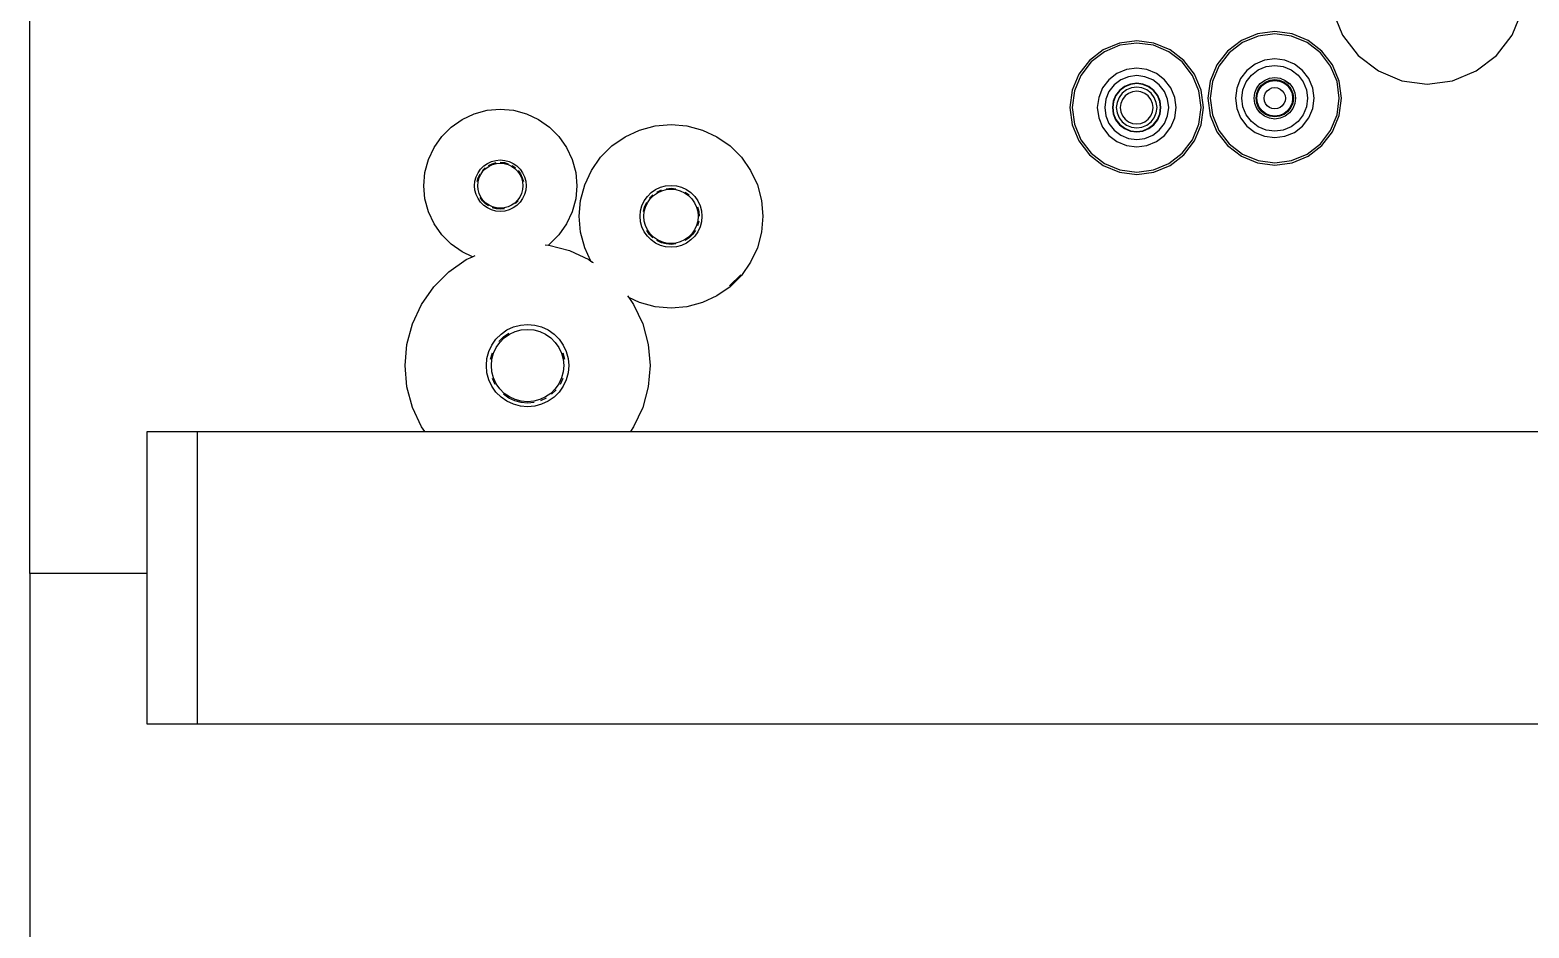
# Model space of a CAD drawing. Header units: metres. Extents: x 2.3 to 15.1, y 3 to 5.1.
# Drawn here: x 2.278 to 3.046, y 3.917 to 4.377 of the extents above; entities that cross this region are included whole.
import ezdxf

# ---------------------------------------------------------------- set-up
doc = ezdxf.new("R2010")
doc.units = ezdxf.units.M
doc.layers.add('Edges', color=7, linetype='Continuous')

# ---------------------------------------------------------------- blocks, each defined once
blk = doc.blocks.new('Chemistry Lab table pl')
at = {"layer": 'Edges'}
for p, q in [((2.27776, 4.09844), (2.27776, 4.77344)), ((2.94554, 4.38648), (2.95054, 4.37438)), ((3.03737, 4.37438), (3.04238, 4.38648)), ((2.9069, 4.37507), (2.89865, 4.37165)), ((2.9072, 4.37395), (2.89923, 4.37065)), ((2.91576, 4.37624), (2.9069, 4.37507)), ((2.91576, 4.37508), (2.9072, 4.37395)), ((2.92462, 4.37507), (2.91576, 4.37624)), ((2.92432, 4.37395), (2.91576, 4.37508)), ((2.9323, 4.37065), (2.92432, 4.37395)), ((2.93287, 4.37165), (2.92462, 4.37507)), ((2.95054, 4.37438), (2.95851, 4.364)), ((3.02941, 4.364), (3.03737, 4.37438)), ((2.82788, 4.36688), (2.82079, 4.36144)), ((2.82845, 4.36588), (2.82161, 4.36063)), ((2.83613, 4.3703), (2.82788, 4.36688)), ((2.83643, 4.36918), (2.82845, 4.36588)), ((2.84499, 4.37147), (2.83613, 4.3703)), ((2.84499, 4.37031), (2.83643, 4.36918)), ((2.85385, 4.3703), (2.84499, 4.37147)), ((2.85355, 4.36918), (2.84499, 4.37031)), ((2.86152, 4.36588), (2.85355, 4.36918)), ((2.8621, 4.36688), (2.85385, 4.3703)), ((2.86837, 4.36063), (2.86152, 4.36588)), ((2.86919, 4.36144), (2.8621, 4.36688)), ((2.89156, 4.36621), (2.88612, 4.35912)), ((2.89238, 4.36539), (2.88712, 4.35855)), ((2.89865, 4.37165), (2.89156, 4.36621)), ((2.89923, 4.37065), (2.89238, 4.36539)), ((2.93914, 4.36539), (2.9323, 4.37065)), ((2.93996, 4.36621), (2.93287, 4.37165)), ((2.9444, 4.35855), (2.93914, 4.36539)), ((2.9454, 4.35912), (2.93996, 4.36621)), ((2.82079, 4.36144), (2.81535, 4.35436)), ((2.82161, 4.36063), (2.81635, 4.35378)), ((2.83977, 4.35673), (2.8349, 4.35471)), ((2.84499, 4.35741), (2.83977, 4.35673)), ((2.85021, 4.35673), (2.84499, 4.35741)), ((2.85507, 4.35471), (2.85021, 4.35673)), ((2.87362, 4.35378), (2.86837, 4.36063)), ((2.87463, 4.35436), (2.86919, 4.36144)), ((2.88612, 4.35912), (2.8827, 4.35087)), ((2.88712, 4.35855), (2.88382, 4.35057)), ((2.90568, 4.35948), (2.9015, 4.35627)), ((2.90384, 4.35394), (2.90733, 4.35662)), ((2.91054, 4.3615), (2.90568, 4.35948)), ((2.90733, 4.35662), (2.9114, 4.3583)), ((2.91576, 4.36218), (2.91054, 4.3615)), ((2.9114, 4.3583), (2.91576, 4.35888)), ((2.92098, 4.3615), (2.91576, 4.36218)), ((2.91576, 4.35888), (2.92013, 4.3583)), ((2.92013, 4.3583), (2.92419, 4.35662)), ((2.92585, 4.35948), (2.92098, 4.3615)), ((2.92419, 4.35662), (2.92769, 4.35394)), ((2.93002, 4.35627), (2.92585, 4.35948)), ((2.9477, 4.35057), (2.9444, 4.35855)), ((2.94882, 4.35087), (2.9454, 4.35912)), ((2.95851, 4.364), (2.96889, 4.35604)), ((3.01902, 4.35604), (3.02941, 4.364)), ((2.81535, 4.35436), (2.81193, 4.3461)), ((2.81635, 4.35378), (2.81305, 4.3458)), ((2.83073, 4.35151), (2.82752, 4.34733)), ((2.8349, 4.35471), (2.83073, 4.35151)), ((2.83339, 4.34884), (2.83079, 4.34544)), ((2.83679, 4.35145), (2.83339, 4.34884)), ((2.84074, 4.35308), (2.83679, 4.35145)), ((2.84176, 4.34928), (2.83876, 4.34804)), ((2.84181, 4.3491), (2.83885, 4.34788)), ((2.84499, 4.35364), (2.84074, 4.35308)), ((2.84499, 4.3497), (2.84176, 4.34928)), ((2.84499, 4.34952), (2.84181, 4.3491)), ((2.84923, 4.35308), (2.84499, 4.35364)), ((2.84821, 4.34928), (2.84499, 4.3497)), ((2.84817, 4.3491), (2.84499, 4.34952)), ((2.85113, 4.34788), (2.84817, 4.3491)), ((2.85122, 4.34804), (2.84821, 4.34928)), ((2.85319, 4.35145), (2.84923, 4.35308)), ((2.85658, 4.34884), (2.85319, 4.35145)), ((2.85925, 4.35151), (2.85507, 4.35471)), ((2.85919, 4.34544), (2.85658, 4.34884)), ((2.86246, 4.34733), (2.85925, 4.35151)), ((2.87693, 4.3458), (2.87362, 4.35378)), ((2.87804, 4.3461), (2.87463, 4.35436)), ((2.8827, 4.35087), (2.88154, 4.34201)), ((2.88382, 4.35057), (2.88269, 4.34201)), ((2.89829, 4.3521), (2.89628, 4.34723)), ((2.9015, 4.35627), (2.89829, 4.3521)), ((2.89947, 4.34638), (2.90116, 4.35044)), ((2.90116, 4.35044), (2.90384, 4.35394)), ((2.90657, 4.34732), (2.90825, 4.34952)), ((2.90748, 4.34679), (2.909, 4.34877)), ((2.90825, 4.34952), (2.91045, 4.35121)), ((2.909, 4.34877), (2.91098, 4.35029)), ((2.90928, 4.3485), (2.91118, 4.34995)), ((2.91045, 4.35121), (2.91301, 4.35227)), ((2.91098, 4.35029), (2.91329, 4.35125)), ((2.91118, 4.34995), (2.91339, 4.35087)), ((2.91301, 4.35227), (2.91576, 4.35263)), ((2.91329, 4.35125), (2.91576, 4.35157)), ((2.91339, 4.35087), (2.91576, 4.35118)), ((2.91576, 4.35263), (2.91851, 4.35227)), ((2.91576, 4.35157), (2.91824, 4.35125)), ((2.91576, 4.35118), (2.91813, 4.35087)), ((2.91813, 4.35087), (2.92035, 4.34995)), ((2.91824, 4.35125), (2.92054, 4.35029)), ((2.91851, 4.35227), (2.92107, 4.35121)), ((2.92035, 4.34995), (2.92224, 4.3485)), ((2.92054, 4.35029), (2.92252, 4.34877)), ((2.92101, 4.35109), (2.92318, 4.34943)), ((2.92107, 4.35121), (2.92327, 4.34952)), ((2.92252, 4.34877), (2.92404, 4.34679)), ((2.92327, 4.34952), (2.92496, 4.34732)), ((2.92769, 4.35394), (2.93037, 4.35044)), ((2.93323, 4.3521), (2.93002, 4.35627)), ((2.93037, 4.35044), (2.93205, 4.34638)), ((2.93524, 4.34723), (2.93323, 4.3521)), ((2.94883, 4.34201), (2.9477, 4.35057)), ((2.94998, 4.34201), (2.94882, 4.35087)), ((2.96889, 4.35604), (2.98098, 4.35103)), ((2.98098, 4.35103), (2.99396, 4.34932)), ((2.99396, 4.34932), (3.00693, 4.35103)), ((3.00693, 4.35103), (3.01902, 4.35604)), ((2.81193, 4.3461), (2.81076, 4.33724)), ((2.81305, 4.3458), (2.81192, 4.33724)), ((2.82551, 4.34246), (2.82482, 4.33724)), ((2.82752, 4.34733), (2.82551, 4.34246)), ((2.82915, 4.34149), (2.82859, 4.33724)), ((2.83079, 4.34544), (2.82915, 4.34149)), ((2.8342, 4.34347), (2.83295, 4.34047)), ((2.83435, 4.34338), (2.83313, 4.34042)), ((2.83618, 4.34606), (2.8342, 4.34347)), ((2.83631, 4.34593), (2.83435, 4.34338)), ((2.83596, 4.34246), (2.83492, 4.33994)), ((2.83762, 4.34462), (2.83596, 4.34246)), ((2.83876, 4.34804), (2.83618, 4.34606)), ((2.83885, 4.34788), (2.83631, 4.34593)), ((2.83771, 4.34145), (2.83687, 4.33942)), ((2.83978, 4.34627), (2.83762, 4.34462)), ((2.83904, 4.34319), (2.83771, 4.34145)), ((2.84078, 4.34452), (2.83904, 4.34319)), ((2.84229, 4.34731), (2.83978, 4.34627)), ((2.84281, 4.34536), (2.84078, 4.34452)), ((2.84499, 4.34767), (2.84229, 4.34731)), ((2.84499, 4.34565), (2.84281, 4.34536)), ((2.84769, 4.34731), (2.84499, 4.34767)), ((2.84716, 4.34536), (2.84499, 4.34565)), ((2.84919, 4.34452), (2.84716, 4.34536)), ((2.8502, 4.34627), (2.84769, 4.34731)), ((2.85093, 4.34319), (2.84919, 4.34452)), ((2.85236, 4.34462), (2.8502, 4.34627)), ((2.85227, 4.34145), (2.85093, 4.34319)), ((2.85367, 4.34593), (2.85113, 4.34788)), ((2.8538, 4.34606), (2.85122, 4.34804)), ((2.85311, 4.33942), (2.85227, 4.34145)), ((2.85402, 4.34246), (2.85236, 4.34462)), ((2.85562, 4.34338), (2.85367, 4.34593)), ((2.85578, 4.34347), (2.8538, 4.34606)), ((2.85506, 4.33994), (2.85402, 4.34246)), ((2.85685, 4.34042), (2.85562, 4.34338)), ((2.85702, 4.34047), (2.85578, 4.34347)), ((2.86083, 4.34149), (2.85919, 4.34544)), ((2.86139, 4.33724), (2.86083, 4.34149)), ((2.86447, 4.34246), (2.86246, 4.34733)), ((2.86516, 4.33724), (2.86447, 4.34246)), ((2.87805, 4.33724), (2.87693, 4.3458)), ((2.87921, 4.33724), (2.87804, 4.3461)), ((2.88154, 4.34201), (2.8827, 4.33315)), ((2.88269, 4.34201), (2.88382, 4.33345)), ((2.89628, 4.34723), (2.89559, 4.34201)), ((2.89559, 4.34201), (2.89628, 4.33679)), ((2.8989, 4.34201), (2.89947, 4.34638)), ((2.89947, 4.33765), (2.8989, 4.34201)), ((2.90514, 4.34201), (2.90551, 4.34476)), ((2.90551, 4.33926), (2.90514, 4.34201)), ((2.90551, 4.34476), (2.90657, 4.34732)), ((2.9062, 4.34201), (2.90653, 4.34449)), ((2.90653, 4.33954), (2.9062, 4.34201)), ((2.90653, 4.34449), (2.90748, 4.34679)), ((2.90659, 4.34201), (2.90691, 4.34439)), ((2.90691, 4.33964), (2.90659, 4.34201)), ((2.90691, 4.34439), (2.90782, 4.3466)), ((2.90782, 4.3466), (2.90928, 4.3485)), ((2.91029, 4.34201), (2.91048, 4.34343)), ((2.91048, 4.3406), (2.91029, 4.34201)), ((2.91048, 4.34343), (2.91102, 4.34475)), ((2.91102, 4.34475), (2.91189, 4.34588)), ((2.91189, 4.34588), (2.91303, 4.34675)), ((2.91303, 4.34675), (2.91435, 4.3473)), ((2.91435, 4.3473), (2.91576, 4.34749)), ((2.91576, 4.34749), (2.91718, 4.3473)), ((2.91718, 4.3473), (2.9185, 4.34675)), ((2.9185, 4.34675), (2.91963, 4.34588)), ((2.91963, 4.34588), (2.9205, 4.34475)), ((2.9205, 4.34475), (2.92105, 4.34343)), ((2.92105, 4.34343), (2.92123, 4.34201)), ((2.92123, 4.34201), (2.92105, 4.3406)), ((2.92224, 4.3485), (2.9237, 4.3466)), ((2.9237, 4.3466), (2.92462, 4.34439)), ((2.92404, 4.34679), (2.925, 4.34449)), ((2.92462, 4.34439), (2.92493, 4.34201)), ((2.92493, 4.34201), (2.92462, 4.33964)), ((2.92496, 4.34732), (2.92602, 4.34476)), ((2.925, 4.34449), (2.92532, 4.34201)), ((2.92532, 4.34201), (2.925, 4.33954)), ((2.92602, 4.34476), (2.92638, 4.34201)), ((2.92638, 4.34201), (2.92602, 4.33926)), ((2.93205, 4.34638), (2.93263, 4.34201)), ((2.93263, 4.34201), (2.93205, 4.33765)), ((2.93593, 4.34201), (2.93524, 4.34723)), ((2.93524, 4.33679), (2.93593, 4.34201)), ((2.9477, 4.33345), (2.94883, 4.34201)), ((2.94882, 4.33315), (2.94998, 4.34201)), ((2.49921, 4.33118), (2.50541, 4.33407)), ((2.50541, 4.33407), (2.51201, 4.33584)), ((2.51201, 4.33584), (2.51883, 4.33644)), ((2.51883, 4.33644), (2.52564, 4.33584)), ((2.52564, 4.33584), (2.53225, 4.33407)), ((2.53225, 4.33407), (2.53845, 4.33118)), ((2.81076, 4.33724), (2.81193, 4.32839)), ((2.81192, 4.33724), (2.81305, 4.32869)), ((2.82482, 4.33724), (2.82551, 4.33202)), ((2.82859, 4.33724), (2.82915, 4.333)), ((2.83295, 4.34047), (2.83253, 4.33724)), ((2.83253, 4.33724), (2.83295, 4.33402)), ((2.83313, 4.34042), (2.83271, 4.33724)), ((2.83271, 4.33724), (2.83313, 4.33407)), ((2.83295, 4.33402), (2.8342, 4.33101)), ((2.83313, 4.33407), (2.83435, 4.33111)), ((2.83492, 4.33994), (2.83456, 4.33724)), ((2.83456, 4.33724), (2.83492, 4.33455)), ((2.83492, 4.33455), (2.83596, 4.33203)), ((2.83687, 4.33942), (2.83658, 4.33724)), ((2.83658, 4.33724), (2.83687, 4.33507)), ((2.83687, 4.33507), (2.83771, 4.33304)), ((2.85227, 4.33304), (2.85311, 4.33507)), ((2.85339, 4.33724), (2.85311, 4.33942)), ((2.85311, 4.33507), (2.85339, 4.33724)), ((2.85402, 4.33203), (2.85506, 4.33455)), ((2.85541, 4.33724), (2.85506, 4.33994)), ((2.85506, 4.33455), (2.85541, 4.33724)), ((2.85562, 4.33111), (2.85685, 4.33407)), ((2.85578, 4.33101), (2.85702, 4.33402)), ((2.85727, 4.33724), (2.85685, 4.34042)), ((2.85685, 4.33407), (2.85727, 4.33724)), ((2.85745, 4.33724), (2.85702, 4.34047)), ((2.85702, 4.33402), (2.85745, 4.33724)), ((2.86083, 4.333), (2.86139, 4.33724)), ((2.86447, 4.33202), (2.86516, 4.33724)), ((2.87693, 4.32869), (2.87805, 4.33724)), ((2.87804, 4.32839), (2.87921, 4.33724)), ((2.88382, 4.33345), (2.88712, 4.32548)), ((2.89628, 4.33679), (2.89829, 4.33193)), ((2.90116, 4.33358), (2.89947, 4.33765)), ((2.90384, 4.33009), (2.90116, 4.33358)), ((2.90657, 4.3367), (2.90551, 4.33926)), ((2.90748, 4.33723), (2.90653, 4.33954)), ((2.90825, 4.3345), (2.90657, 4.3367)), ((2.90782, 4.33743), (2.90691, 4.33964)), ((2.909, 4.33525), (2.90748, 4.33723)), ((2.90928, 4.33553), (2.90782, 4.33743)), ((2.91045, 4.33282), (2.90825, 4.3345)), ((2.91098, 4.33373), (2.909, 4.33525)), ((2.91118, 4.33407), (2.90928, 4.33553)), ((2.91102, 4.33928), (2.91048, 4.3406)), ((2.91329, 4.33278), (2.91098, 4.33373)), ((2.91189, 4.33814), (2.91102, 4.33928)), ((2.91339, 4.33316), (2.91118, 4.33407)), ((2.91303, 4.33727), (2.91189, 4.33814)), ((2.91435, 4.33673), (2.91303, 4.33727)), ((2.91576, 4.33654), (2.91435, 4.33673)), ((2.91718, 4.33673), (2.91576, 4.33654)), ((2.9185, 4.33727), (2.91718, 4.33673)), ((2.92035, 4.33407), (2.91813, 4.33316)), ((2.92054, 4.33373), (2.91824, 4.33278)), ((2.91963, 4.33814), (2.9185, 4.33727)), ((2.9205, 4.33928), (2.91963, 4.33814)), ((2.92224, 4.33553), (2.92035, 4.33407)), ((2.92105, 4.3406), (2.9205, 4.33928)), ((2.92252, 4.33525), (2.92054, 4.33373)), ((2.92327, 4.3345), (2.92107, 4.33282)), ((2.9237, 4.33743), (2.92224, 4.33553)), ((2.92404, 4.33723), (2.92252, 4.33525)), ((2.92496, 4.3367), (2.92327, 4.3345)), ((2.92462, 4.33964), (2.9237, 4.33743)), ((2.925, 4.33954), (2.92404, 4.33723)), ((2.92602, 4.33926), (2.92496, 4.3367)), ((2.93037, 4.33358), (2.92769, 4.33009)), ((2.93205, 4.33765), (2.93037, 4.33358)), ((2.93323, 4.33193), (2.93524, 4.33679)), ((2.9444, 4.32548), (2.9477, 4.33345)), ((2.48877, 4.32242), (2.4936, 4.32726)), ((2.4936, 4.32726), (2.49921, 4.33118)), ((2.53845, 4.33118), (2.54405, 4.32726)), ((2.54405, 4.32726), (2.54889, 4.32242)), ((2.58278, 4.32227), (2.59022, 4.32574)), ((2.59022, 4.32574), (2.59814, 4.32786)), ((2.59814, 4.32786), (2.60632, 4.32858)), ((2.60632, 4.32858), (2.6145, 4.32786)), ((2.6145, 4.32786), (2.62242, 4.32574)), ((2.62242, 4.32574), (2.62986, 4.32227)), ((2.81193, 4.32839), (2.81535, 4.32013)), ((2.81305, 4.32869), (2.81635, 4.32071)), ((2.82551, 4.33202), (2.82752, 4.32716)), ((2.82752, 4.32716), (2.83073, 4.32298)), ((2.82915, 4.333), (2.83079, 4.32905)), ((2.83079, 4.32905), (2.83339, 4.32565)), ((2.8342, 4.33101), (2.83618, 4.32843)), ((2.83435, 4.33111), (2.83631, 4.32856)), ((2.83596, 4.33203), (2.83762, 4.32987)), ((2.83618, 4.32843), (2.83876, 4.32645)), ((2.83631, 4.32856), (2.83885, 4.32661)), ((2.83762, 4.32987), (2.83978, 4.32822)), ((2.83771, 4.33304), (2.83904, 4.3313)), ((2.83876, 4.32645), (2.84176, 4.32521)), ((2.83885, 4.32661), (2.84181, 4.32538)), ((2.83904, 4.3313), (2.84078, 4.32996)), ((2.83978, 4.32822), (2.84229, 4.32717)), ((2.84078, 4.32996), (2.84281, 4.32912)), ((2.84229, 4.32717), (2.84499, 4.32682)), ((2.84281, 4.32912), (2.84499, 4.32884)), ((2.84499, 4.32884), (2.84716, 4.32912)), ((2.84499, 4.32682), (2.84769, 4.32717)), ((2.84716, 4.32912), (2.84919, 4.32996)), ((2.84769, 4.32717), (2.8502, 4.32822)), ((2.84817, 4.32538), (2.85113, 4.32661)), ((2.84821, 4.32521), (2.85122, 4.32645)), ((2.84919, 4.32996), (2.85093, 4.3313)), ((2.8502, 4.32822), (2.85236, 4.32987)), ((2.85093, 4.3313), (2.85227, 4.33304)), ((2.85113, 4.32661), (2.85367, 4.32856)), ((2.85122, 4.32645), (2.8538, 4.32843)), ((2.85236, 4.32987), (2.85402, 4.33203)), ((2.85367, 4.32856), (2.85562, 4.33111)), ((2.8538, 4.32843), (2.85578, 4.33101)), ((2.85658, 4.32565), (2.85919, 4.32905)), ((2.85919, 4.32905), (2.86083, 4.333)), ((2.85925, 4.32298), (2.86246, 4.32716)), ((2.86246, 4.32716), (2.86447, 4.33202)), ((2.87362, 4.32071), (2.87693, 4.32869)), ((2.87463, 4.32013), (2.87804, 4.32839)), ((2.8827, 4.33315), (2.88612, 4.3249)), ((2.89829, 4.33193), (2.9015, 4.32775)), ((2.9015, 4.32775), (2.90568, 4.32454)), ((2.90733, 4.32741), (2.90384, 4.33009)), ((2.9114, 4.32572), (2.90733, 4.32741)), ((2.91301, 4.33176), (2.91045, 4.33282)), ((2.91576, 4.32515), (2.9114, 4.32572)), ((2.91576, 4.33139), (2.91301, 4.33176)), ((2.91576, 4.33245), (2.91329, 4.33278)), ((2.91576, 4.33284), (2.91339, 4.33316)), ((2.91813, 4.33316), (2.91576, 4.33284)), ((2.91824, 4.33278), (2.91576, 4.33245)), ((2.91851, 4.33176), (2.91576, 4.33139)), ((2.92013, 4.32572), (2.91576, 4.32515)), ((2.92107, 4.33282), (2.91851, 4.33176)), ((2.92419, 4.32741), (2.92013, 4.32572)), ((2.92769, 4.33009), (2.92419, 4.32741)), ((2.92585, 4.32454), (2.93002, 4.32775)), ((2.93002, 4.32775), (2.93323, 4.33193)), ((2.9454, 4.3249), (2.94882, 4.33315)), ((2.48484, 4.31682), (2.48877, 4.32242)), ((2.54889, 4.32242), (2.55281, 4.31682)), ((2.57605, 4.31756), (2.58278, 4.32227)), ((2.62986, 4.32227), (2.63659, 4.31756)), ((2.81535, 4.32013), (2.82079, 4.31305)), ((2.81635, 4.32071), (2.82161, 4.31386)), ((2.83073, 4.32298), (2.8349, 4.31978)), ((2.83339, 4.32565), (2.83679, 4.32304)), ((2.8349, 4.31978), (2.83977, 4.31776)), ((2.83679, 4.32304), (2.84074, 4.32141)), ((2.84074, 4.32141), (2.84499, 4.32085)), ((2.84176, 4.32521), (2.84499, 4.32478)), ((2.84181, 4.32538), (2.84499, 4.32497)), ((2.84499, 4.32497), (2.84817, 4.32538)), ((2.84499, 4.32478), (2.84821, 4.32521)), ((2.84499, 4.32085), (2.84923, 4.32141)), ((2.84923, 4.32141), (2.85319, 4.32304)), ((2.85021, 4.31776), (2.85507, 4.31978)), ((2.85319, 4.32304), (2.85658, 4.32565)), ((2.85507, 4.31978), (2.85925, 4.32298)), ((2.86837, 4.31386), (2.87362, 4.32071)), ((2.86919, 4.31305), (2.87463, 4.32013)), ((2.88612, 4.3249), (2.89156, 4.31781)), ((2.88712, 4.32548), (2.89238, 4.31863)), ((2.89238, 4.31863), (2.89923, 4.31338)), ((2.90568, 4.32454), (2.91054, 4.32253)), ((2.91054, 4.32253), (2.91576, 4.32184)), ((2.91576, 4.32184), (2.92098, 4.32253)), ((2.92098, 4.32253), (2.92585, 4.32454)), ((2.9323, 4.31338), (2.93914, 4.31863)), ((2.93914, 4.31863), (2.9444, 4.32548)), ((2.93996, 4.31781), (2.9454, 4.3249)), ((2.48018, 4.30402), (2.48195, 4.31062)), ((2.48195, 4.31062), (2.48484, 4.31682)), ((2.51653, 4.3102), (2.51883, 4.3104)), ((2.51883, 4.3104), (2.52112, 4.3102)), ((2.55281, 4.31682), (2.5557, 4.31062)), ((2.5557, 4.31062), (2.55747, 4.30402)), ((2.56554, 4.30504), (2.57025, 4.31176)), ((2.57025, 4.31176), (2.57605, 4.31756)), ((2.63659, 4.31756), (2.64239, 4.31176)), ((2.64239, 4.31176), (2.6471, 4.30504)), ((2.82079, 4.31305), (2.82788, 4.30761)), ((2.82161, 4.31386), (2.82845, 4.30861)), ((2.83977, 4.31776), (2.84499, 4.31707)), ((2.84499, 4.31707), (2.85021, 4.31776)), ((2.86152, 4.30861), (2.86837, 4.31386)), ((2.8621, 4.30761), (2.86919, 4.31305)), ((2.89156, 4.31781), (2.89865, 4.31237)), ((2.89865, 4.31237), (2.9069, 4.30896)), ((2.89923, 4.31338), (2.9072, 4.31007)), ((2.92432, 4.31007), (2.9323, 4.31338)), ((2.92462, 4.30896), (2.93287, 4.31237)), ((2.93287, 4.31237), (2.93996, 4.31781)), ((2.47959, 4.2972), (2.48018, 4.30402)), ((2.50642, 4.30172), (2.5074, 4.3038)), ((2.5074, 4.3038), (2.50871, 4.30569)), ((2.50755, 4.30131), (2.50843, 4.3032)), ((2.50793, 4.30117), (2.50878, 4.303)), ((2.50871, 4.30569), (2.51034, 4.30731)), ((2.50878, 4.303), (2.50994, 4.30466)), ((2.50963, 4.30492), (2.51111, 4.30639)), ((2.50994, 4.30466), (2.51137, 4.30609)), ((2.51034, 4.30731), (2.51223, 4.30863)), ((2.51137, 4.30609), (2.51303, 4.30725)), ((2.51223, 4.30863), (2.51431, 4.30961)), ((2.51283, 4.30759), (2.51472, 4.30848)), ((2.51303, 4.30725), (2.51486, 4.3081)), ((2.51431, 4.30961), (2.51653, 4.3102)), ((2.51472, 4.30848), (2.51674, 4.30902)), ((2.51486, 4.3081), (2.51681, 4.30863)), ((2.51681, 4.30863), (2.51883, 4.3088)), ((2.51883, 4.3092), (2.52091, 4.30902)), ((2.51883, 4.3088), (2.52084, 4.30863)), ((2.52084, 4.30863), (2.52279, 4.3081)), ((2.52091, 4.30902), (2.52293, 4.30848)), ((2.52112, 4.3102), (2.52334, 4.30961)), ((2.52279, 4.3081), (2.52463, 4.30725)), ((2.52334, 4.30961), (2.52543, 4.30863)), ((2.52463, 4.30725), (2.52628, 4.30609)), ((2.52483, 4.30759), (2.52654, 4.30639)), ((2.52543, 4.30863), (2.52731, 4.30731)), ((2.52628, 4.30609), (2.52771, 4.30466)), ((2.52731, 4.30731), (2.52894, 4.30569)), ((2.52771, 4.30466), (2.52887, 4.303)), ((2.52802, 4.30491), (2.52922, 4.3032)), ((2.52887, 4.303), (2.52973, 4.30117)), ((2.52894, 4.30569), (2.53026, 4.3038)), ((2.52922, 4.3032), (2.5301, 4.30131)), ((2.53026, 4.3038), (2.53123, 4.30172)), ((2.55747, 4.30402), (2.55807, 4.2972)), ((2.56207, 4.2976), (2.56554, 4.30504)), ((2.6471, 4.30504), (2.65057, 4.2976)), ((2.82788, 4.30761), (2.83613, 4.30419)), ((2.82845, 4.30861), (2.83643, 4.3053)), ((2.83613, 4.30419), (2.84499, 4.30302)), ((2.83643, 4.3053), (2.84499, 4.30418)), ((2.84499, 4.30418), (2.85355, 4.3053)), ((2.84499, 4.30302), (2.85385, 4.30419)), ((2.85355, 4.3053), (2.86152, 4.30861)), ((2.85385, 4.30419), (2.8621, 4.30761)), ((2.9069, 4.30896), (2.91576, 4.30779)), ((2.9072, 4.31007), (2.91576, 4.30895)), ((2.91576, 4.30895), (2.92432, 4.31007)), ((2.91576, 4.30779), (2.92462, 4.30896)), ((2.48018, 4.29039), (2.47959, 4.2972)), ((2.50563, 4.2972), (2.50583, 4.29949)), ((2.50583, 4.29491), (2.50563, 4.2972)), ((2.50583, 4.29949), (2.50642, 4.30172)), ((2.50701, 4.29929), (2.50755, 4.30131)), ((2.50723, 4.2972), (2.5074, 4.29922)), ((2.5074, 4.29519), (2.50723, 4.2972)), ((2.5074, 4.29922), (2.50793, 4.30117)), ((2.50793, 4.29323), (2.5074, 4.29519)), ((2.52973, 4.30117), (2.53025, 4.29922)), ((2.53025, 4.29519), (2.52973, 4.29323)), ((2.5301, 4.30131), (2.53064, 4.29929)), ((2.53025, 4.29922), (2.53043, 4.2972)), ((2.53043, 4.2972), (2.53025, 4.29519)), ((2.53123, 4.30172), (2.53183, 4.29949)), ((2.53183, 4.29949), (2.53203, 4.2972)), ((2.53203, 4.2972), (2.53183, 4.29491)), ((2.55807, 4.2972), (2.55747, 4.29039)), ((2.55995, 4.28967), (2.56207, 4.2976)), ((2.59614, 4.29363), (2.5984, 4.29521)), ((2.5984, 4.29521), (2.6009, 4.29638)), ((2.59912, 4.29396), (2.60139, 4.29502)), ((2.6009, 4.29638), (2.60357, 4.29709)), ((2.60156, 4.29457), (2.6039, 4.2952)), ((2.60357, 4.29709), (2.60632, 4.29733)), ((2.60382, 4.29567), (2.60632, 4.29589)), ((2.6039, 4.2952), (2.60632, 4.29541)), ((2.60632, 4.29733), (2.60907, 4.29709)), ((2.60632, 4.29589), (2.60882, 4.29567)), ((2.60632, 4.29541), (2.60874, 4.2952)), ((2.60874, 4.2952), (2.61108, 4.29457)), ((2.60907, 4.29709), (2.61174, 4.29638)), ((2.61174, 4.29638), (2.61424, 4.29521)), ((2.61424, 4.29521), (2.6165, 4.29363)), ((2.65057, 4.2976), (2.65269, 4.28967)), ((2.48195, 4.28378), (2.48018, 4.29039)), ((2.50642, 4.29269), (2.50583, 4.29491)), ((2.5074, 4.2906), (2.50642, 4.29269)), ((2.50871, 4.28872), (2.5074, 4.2906)), ((2.50878, 4.2914), (2.50793, 4.29323)), ((2.50963, 4.28949), (2.50843, 4.2912)), ((2.51034, 4.28709), (2.50871, 4.28872)), ((2.50994, 4.28974), (2.50878, 4.2914)), ((2.51111, 4.28801), (2.50963, 4.28949)), ((2.51137, 4.28832), (2.50994, 4.28974)), ((2.51283, 4.28681), (2.51111, 4.28801)), ((2.51303, 4.28716), (2.51137, 4.28832)), ((2.52628, 4.28832), (2.52463, 4.28716)), ((2.52771, 4.28974), (2.52628, 4.28832)), ((2.52802, 4.28949), (2.52654, 4.28801)), ((2.52894, 4.28872), (2.52731, 4.28709)), ((2.52887, 4.2914), (2.52771, 4.28974)), ((2.52973, 4.29323), (2.52887, 4.2914)), ((2.53026, 4.2906), (2.52894, 4.28872)), ((2.53123, 4.29269), (2.53026, 4.2906)), ((2.53183, 4.29491), (2.53123, 4.29269)), ((2.55747, 4.29039), (2.5557, 4.28378)), ((2.55923, 4.28149), (2.55995, 4.28967)), ((2.59143, 4.28691), (2.5926, 4.28941)), ((2.5926, 4.28941), (2.59419, 4.29167)), ((2.59279, 4.28642), (2.59385, 4.28869)), ((2.59324, 4.28625), (2.59426, 4.28845)), ((2.59419, 4.29167), (2.59614, 4.29363)), ((2.59426, 4.28845), (2.59566, 4.29044)), ((2.59529, 4.29075), (2.59706, 4.29252)), ((2.59566, 4.29044), (2.59737, 4.29216)), ((2.59737, 4.29216), (2.59936, 4.29355)), ((2.59936, 4.29355), (2.60156, 4.29457)), ((2.61108, 4.29457), (2.61328, 4.29355)), ((2.61328, 4.29355), (2.61527, 4.29216)), ((2.61352, 4.29396), (2.61558, 4.29252)), ((2.61527, 4.29216), (2.61698, 4.29044)), ((2.6165, 4.29363), (2.61845, 4.29167)), ((2.61698, 4.29044), (2.61837, 4.28845)), ((2.61837, 4.28845), (2.6194, 4.28625)), ((2.61845, 4.29167), (2.62004, 4.28941)), ((2.62004, 4.28941), (2.6212, 4.28691)), ((2.65269, 4.28967), (2.65341, 4.28149)), ((2.48484, 4.27758), (2.48195, 4.28378)), ((2.51223, 4.28577), (2.51034, 4.28709)), ((2.51431, 4.2848), (2.51223, 4.28577)), ((2.51486, 4.2863), (2.51303, 4.28716)), ((2.51653, 4.2842), (2.51431, 4.2848)), ((2.51674, 4.28538), (2.51472, 4.28593)), ((2.51681, 4.28578), (2.51486, 4.2863)), ((2.51883, 4.284), (2.51653, 4.2842)), ((2.51883, 4.2852), (2.51674, 4.28538)), ((2.51883, 4.2856), (2.51681, 4.28578)), ((2.52084, 4.28578), (2.51883, 4.2856)), ((2.52091, 4.28538), (2.51883, 4.2852)), ((2.52112, 4.2842), (2.51883, 4.284)), ((2.52279, 4.2863), (2.52084, 4.28578)), ((2.52334, 4.2848), (2.52112, 4.2842)), ((2.52463, 4.28716), (2.52279, 4.2863)), ((2.52543, 4.28577), (2.52334, 4.2848)), ((2.52731, 4.28709), (2.52543, 4.28577)), ((2.5557, 4.28378), (2.55281, 4.27758)), ((2.55995, 4.27332), (2.55923, 4.28149)), ((2.59048, 4.28149), (2.59072, 4.28424)), ((2.59072, 4.27874), (2.59048, 4.28149)), ((2.59072, 4.28424), (2.59143, 4.28691)), ((2.59214, 4.28399), (2.59279, 4.28642)), ((2.5924, 4.28149), (2.59261, 4.28391)), ((2.59261, 4.27907), (2.5924, 4.28149)), ((2.59261, 4.28391), (2.59324, 4.28625)), ((2.6194, 4.28625), (2.62003, 4.28391)), ((2.61985, 4.28642), (2.6205, 4.28399)), ((2.62003, 4.28391), (2.62024, 4.28149)), ((2.62024, 4.28149), (2.62003, 4.27907)), ((2.6205, 4.28399), (2.62072, 4.28149)), ((2.6212, 4.28691), (2.62192, 4.28424)), ((2.62192, 4.28424), (2.62216, 4.28149)), ((2.62216, 4.28149), (2.62192, 4.27874)), ((2.65341, 4.28149), (2.65269, 4.27332)), ((2.48877, 4.27198), (2.48484, 4.27758)), ((2.4936, 4.26714), (2.48877, 4.27198)), ((2.54889, 4.27198), (2.54405, 4.26714)), ((2.55281, 4.27758), (2.54889, 4.27198)), ((2.56207, 4.26539), (2.55995, 4.27332)), ((2.59143, 4.27607), (2.59072, 4.27874)), ((2.5926, 4.27357), (2.59143, 4.27607)), ((2.59419, 4.27131), (2.5926, 4.27357)), ((2.59324, 4.27673), (2.59261, 4.27907)), ((2.59426, 4.27453), (2.59324, 4.27673)), ((2.59529, 4.27224), (2.59385, 4.27429)), ((2.59566, 4.27254), (2.59426, 4.27453)), ((2.59706, 4.27046), (2.59529, 4.27224)), ((2.59737, 4.27083), (2.59566, 4.27254)), ((2.61698, 4.27254), (2.61527, 4.27083)), ((2.61735, 4.27224), (2.61558, 4.27046)), ((2.61837, 4.27453), (2.61698, 4.27254)), ((2.61879, 4.27429), (2.61735, 4.27224)), ((2.6194, 4.27673), (2.61837, 4.27453)), ((2.62004, 4.27357), (2.61845, 4.27131)), ((2.62003, 4.27907), (2.6194, 4.27673)), ((2.6205, 4.27899), (2.61985, 4.27657)), ((2.6212, 4.27607), (2.62004, 4.27357)), ((2.62192, 4.27874), (2.6212, 4.27607)), ((2.65269, 4.27332), (2.65057, 4.26539)), ((2.49921, 4.26322), (2.4936, 4.26714)), ((2.54175, 4.26694), (2.54354, 4.26679)), ((2.54405, 4.26714), (2.54354, 4.26679)), ((2.54354, 4.26679), (2.54369, 4.26677)), ((2.54369, 4.26677), (2.55426, 4.26394)), ((2.56525, 4.25856), (2.56207, 4.26539)), ((2.59614, 4.26936), (2.59419, 4.27131)), ((2.5984, 4.26777), (2.59614, 4.26936)), ((2.59936, 4.26944), (2.59737, 4.27083)), ((2.6009, 4.26661), (2.5984, 4.26777)), ((2.60139, 4.26796), (2.59912, 4.26902)), ((2.60156, 4.26841), (2.59936, 4.26944)), ((2.60357, 4.26589), (2.6009, 4.26661)), ((2.60382, 4.26731), (2.60139, 4.26796)), ((2.6039, 4.26778), (2.60156, 4.26841)), ((2.60632, 4.26565), (2.60357, 4.26589)), ((2.60632, 4.26709), (2.60382, 4.26731)), ((2.60632, 4.26757), (2.6039, 4.26778)), ((2.60874, 4.26778), (2.60632, 4.26757)), ((2.60882, 4.26731), (2.60632, 4.26709)), ((2.60907, 4.26589), (2.60632, 4.26565)), ((2.61108, 4.26841), (2.60874, 4.26778)), ((2.61174, 4.26661), (2.60907, 4.26589)), ((2.61328, 4.26944), (2.61108, 4.26841)), ((2.61424, 4.26777), (2.61174, 4.26661)), ((2.61527, 4.27083), (2.61328, 4.26944)), ((2.61558, 4.27046), (2.61352, 4.26902)), ((2.6165, 4.26936), (2.61424, 4.26777)), ((2.61845, 4.27131), (2.6165, 4.26936)), ((2.65057, 4.26539), (2.6471, 4.25795)), ((2.49243, 4.25304), (2.5014, 4.25932)), ((2.50449, 4.26076), (2.49921, 4.26322)), ((2.5014, 4.25932), (2.50449, 4.26076)), ((2.50449, 4.26076), (2.50587, 4.2614)), ((2.55426, 4.26394), (2.56418, 4.25932)), ((2.56418, 4.25932), (2.56525, 4.25856)), ((2.56525, 4.25856), (2.56612, 4.25796)), ((2.56612, 4.25796), (2.56596, 4.25819)), ((2.56612, 4.25796), (2.56643, 4.25774)), ((2.6471, 4.25795), (2.64239, 4.25122)), ((2.4847, 4.2453), (2.49243, 4.25304)), ((2.64202, 4.25153), (2.63628, 4.24579)), ((2.64239, 4.25122), (2.63659, 4.24542)), ((2.47842, 4.23634), (2.4847, 4.2453)), ((2.63659, 4.24542), (2.62986, 4.24071)), ((2.47379, 4.22642), (2.47842, 4.23634)), ((2.58404, 4.2408), (2.58474, 4.2398)), ((2.59022, 4.23724), (2.58474, 4.2398)), ((2.58474, 4.2398), (2.58716, 4.23634)), ((2.58716, 4.23634), (2.59179, 4.22642)), ((2.59814, 4.23512), (2.59022, 4.23724)), ((2.60632, 4.2344), (2.59814, 4.23512)), ((2.6145, 4.23512), (2.60632, 4.2344)), ((2.62242, 4.23724), (2.6145, 4.23512)), ((2.62986, 4.24071), (2.62242, 4.23724)), ((2.47096, 4.21585), (2.47379, 4.22642)), ((2.52912, 4.22574), (2.53279, 4.22606)), ((2.53279, 4.22606), (2.53646, 4.22574)), ((2.59179, 4.22642), (2.59462, 4.21585)), ((2.5145, 4.2155), (2.51661, 4.21852)), ((2.51661, 4.21852), (2.51921, 4.22112)), ((2.51808, 4.21729), (2.52045, 4.21965)), ((2.51857, 4.21687), (2.52086, 4.21916)), ((2.51921, 4.22112), (2.52223, 4.22323)), ((2.52045, 4.21965), (2.52319, 4.22157)), ((2.52086, 4.21916), (2.52351, 4.22102)), ((2.52223, 4.22323), (2.52557, 4.22479)), ((2.52351, 4.22102), (2.52644, 4.22239)), ((2.52557, 4.22479), (2.52912, 4.22574)), ((2.52644, 4.22239), (2.52957, 4.22322)), ((2.52957, 4.22322), (2.53279, 4.2235)), ((2.53279, 4.2235), (2.53601, 4.22322)), ((2.53601, 4.22322), (2.53914, 4.22239)), ((2.53646, 4.22574), (2.54001, 4.22479)), ((2.53914, 4.22239), (2.54207, 4.22102)), ((2.54001, 4.22479), (2.54335, 4.22323)), ((2.54207, 4.22102), (2.54472, 4.21916)), ((2.54335, 4.22323), (2.54637, 4.22112)), ((2.54472, 4.21916), (2.54701, 4.21687)), ((2.54637, 4.22112), (2.54897, 4.21852)), ((2.54897, 4.21852), (2.55108, 4.2155)), ((2.47001, 4.20494), (2.47096, 4.21585)), ((2.51199, 4.20861), (2.51294, 4.21217)), ((2.51294, 4.21217), (2.5145, 4.2155)), ((2.51388, 4.20828), (2.51475, 4.21151)), ((2.51451, 4.20817), (2.51535, 4.21129)), ((2.51535, 4.21129), (2.51672, 4.21422)), ((2.51672, 4.21422), (2.51857, 4.21687)), ((2.54701, 4.21687), (2.54886, 4.21422)), ((2.54886, 4.21422), (2.55023, 4.21129)), ((2.55023, 4.21129), (2.55107, 4.20817)), ((2.55083, 4.21151), (2.5517, 4.20828)), ((2.55108, 4.2155), (2.55264, 4.21217)), ((2.55264, 4.21217), (2.55359, 4.20861)), ((2.59462, 4.21585), (2.59557, 4.20494)), ((2.47096, 4.19404), (2.47001, 4.20494)), ((2.51167, 4.20494), (2.51199, 4.20861)), ((2.51199, 4.20128), (2.51167, 4.20494)), ((2.51423, 4.20494), (2.51451, 4.20817)), ((2.51451, 4.20172), (2.51423, 4.20494)), ((2.55107, 4.20817), (2.55135, 4.20494)), ((2.55135, 4.20494), (2.55107, 4.20172)), ((2.55359, 4.20861), (2.55391, 4.20494)), ((2.55391, 4.20494), (2.55359, 4.20128)), ((2.59557, 4.20494), (2.59462, 4.19404)), ((2.51294, 4.19772), (2.51199, 4.20128)), ((2.5145, 4.19438), (2.51294, 4.19772)), ((2.51535, 4.1986), (2.51451, 4.20172)), ((2.51616, 4.19534), (2.51475, 4.19838)), ((2.51672, 4.19566), (2.51535, 4.1986)), ((2.51857, 4.19301), (2.51672, 4.19566)), ((2.54886, 4.19566), (2.54701, 4.19301)), ((2.55023, 4.1986), (2.54886, 4.19566)), ((2.55083, 4.19838), (2.54942, 4.19534)), ((2.55107, 4.20172), (2.55023, 4.1986)), ((2.55264, 4.19772), (2.55108, 4.19438)), ((2.55359, 4.20128), (2.55264, 4.19772)), ((2.47379, 4.18347), (2.47096, 4.19404)), ((2.51661, 4.19137), (2.5145, 4.19438)), ((2.51921, 4.18877), (2.51661, 4.19137)), ((2.52086, 4.19073), (2.51857, 4.19301)), ((2.52223, 4.18665), (2.51921, 4.18877)), ((2.52319, 4.18832), (2.52045, 4.19024)), ((2.52351, 4.18887), (2.52086, 4.19073)), ((2.52622, 4.1869), (2.52319, 4.18832)), ((2.52644, 4.1875), (2.52351, 4.18887)), ((2.52957, 4.18667), (2.52644, 4.1875)), ((2.53914, 4.1875), (2.53601, 4.18667)), ((2.54207, 4.18887), (2.53914, 4.1875)), ((2.54239, 4.18832), (2.53936, 4.1869)), ((2.54472, 4.19073), (2.54207, 4.18887)), ((2.54637, 4.18877), (2.54335, 4.18665)), ((2.54701, 4.19301), (2.54472, 4.19073)), ((2.5475, 4.1926), (2.54513, 4.19024)), ((2.54897, 4.19137), (2.54637, 4.18877)), ((2.55108, 4.19438), (2.54897, 4.19137)), ((2.59462, 4.19404), (2.59179, 4.18347)), ((2.47842, 4.17355), (2.47379, 4.18347)), ((2.52557, 4.1851), (2.52223, 4.18665)), ((2.52912, 4.18415), (2.52557, 4.1851)), ((2.52946, 4.18604), (2.52622, 4.1869)), ((2.53279, 4.18382), (2.52912, 4.18415)), ((2.53279, 4.18574), (2.52946, 4.18604)), ((2.53279, 4.18638), (2.52957, 4.18667)), ((2.53601, 4.18667), (2.53279, 4.18638)), ((2.53612, 4.18604), (2.53279, 4.18574)), ((2.53646, 4.18415), (2.53279, 4.18382)), ((2.54001, 4.1851), (2.53646, 4.18415)), ((2.54335, 4.18665), (2.54001, 4.1851)), ((2.59179, 4.18347), (2.58716, 4.17355)), ((2.4801, 4.17115), (2.47842, 4.17355)), ((2.58716, 4.17355), (2.58548, 4.17115)), ((2.33789, 4.17115), (2.3637, 4.17115)), ((2.33789, 4.09844), (2.33789, 4.17115)), ((2.3637, 4.02115), (2.3637, 4.17115)), ((2.3637, 4.17115), (2.4801, 4.17115)), ((2.4801, 4.17115), (2.58548, 4.17115)), ((2.58548, 4.17115), (3.2648, 4.17115)), ((2.33789, 4.09844), (2.27776, 4.09844)), ((2.27776, 4.09844), (2.27776, 3.42344)), ((2.33789, 4.02115), (2.33789, 4.09844)), ((2.3637, 4.02115), (2.33789, 4.02115)), ((3.2648, 4.02115), (2.3637, 4.02115))]:
    blk.add_line(p, q, dxfattribs=at)

msp = doc.modelspace()

# ---------------------------------------------------------------- block references
msp.add_blockref('Chemistry Lab table pl', (0, 0))

doc.saveas('drawing.dxf')
